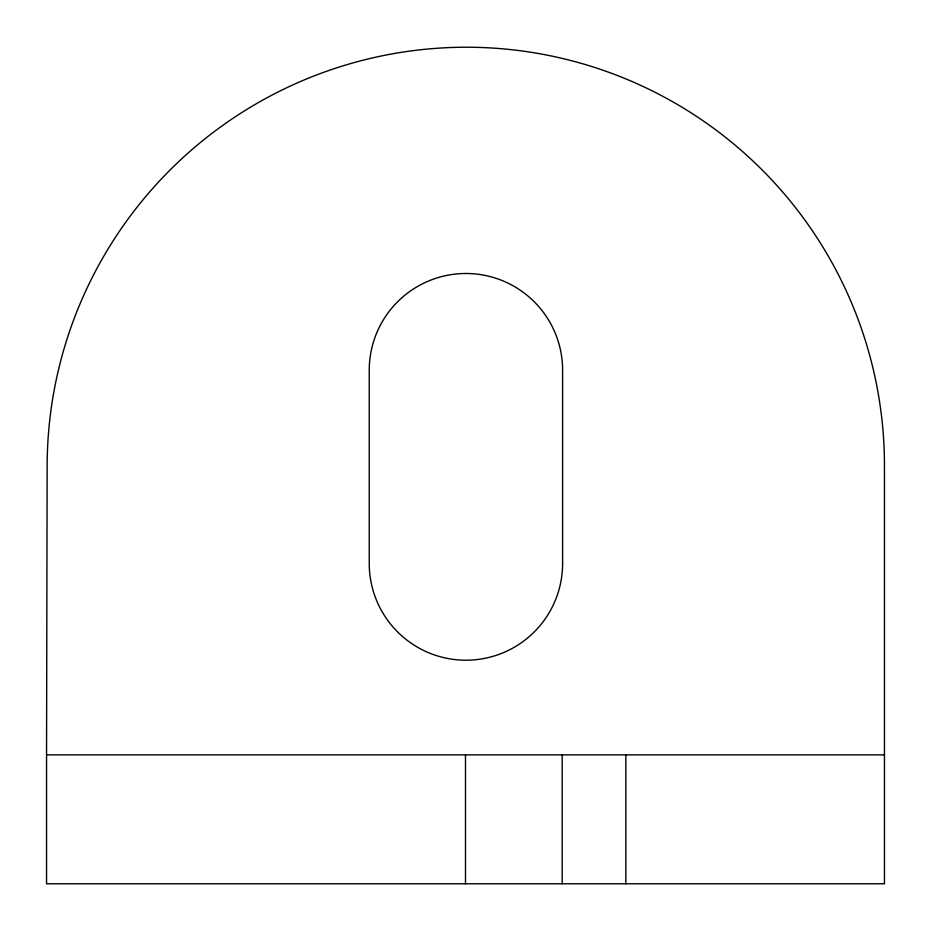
<?xml version="1.0" encoding="UTF-8"?>
<svg xmlns="http://www.w3.org/2000/svg" width="931" height="931" viewBox="0 0 931 931"><rect width="100%" height="100%" fill="white"/><g stroke="black" fill="none" stroke-linecap="round" stroke-linejoin="round"><path stroke-width="1.4" d="M46.55 754.866L47.144 466.175A419.45 419.45 0 0 1 465.919 47.225A418.275 418.275 0 0 1 884.45 465.5L884.45 883.775L46.55 883.775L46.55 754.866L884.45 754.866M625.83 754.866L625.83 883.775M562.184 754.866L562.184 883.775M465.5 754.866L465.5 883.775M562.603 563.534L562.603 370.166A96.684 96.684 0 0 0 465.919 273.493A96.684 96.684 0 0 0 369.246 370.166L369.246 563.534A96.684 96.684 0 0 0 465.919 660.207A96.684 96.684 0 0 0 562.603 563.534"/></g></svg>
